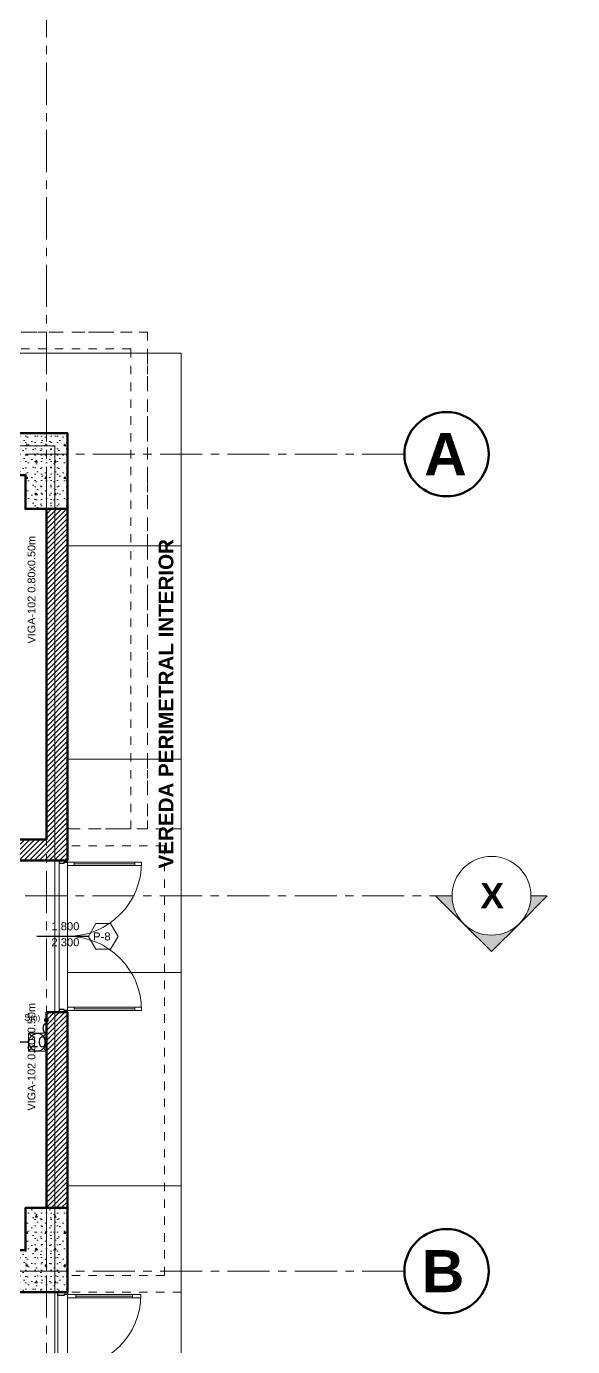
# Model space of a CAD drawing. Header units: inches. Extents: x -38 to 5698, y -33 to 92.
# Drawn here: x 51.08 to 57.57, y 29.05 to 44.73 of the extents above; entities that cross this region are included whole.
import ezdxf
from ezdxf.lldxf.tags import DXFTag

# ---------------------------------------------------------------- set-up
doc = ezdxf.new("R2010")
doc.units = ezdxf.units.IN
doc.header["$MEASUREMENT"] = 0
doc.set_wipeout_variables(frame=1)
doc.header["$PDMODE"] = 1
for name, pattern in [('CONTINUA', [0]), ('Hidden Line', [0.195611, 0.141111, -0.0545]), ('Punto & Raya', [0.65, 0.5, -0.075, 0, -0.075]), ('Rayas', [0.282222, 0.141111, -0.141111]), ('super', [0.125, 0.075, -0.05]), ('Wipeout_Contour', [1, 0, -1])]:
    doc.linetypes.add(name, pattern=pattern)
for name, color, linetype, lineweight in [('00 IE CKTO TOMAS', 111, 'Rayas', 18), ('ALUMBRADO_CONDUIT', 30, 'CONDUIT1', 30), ('ALUMBRADO_PVC', 6, 'PVC1', 30), ('Cable Alumbrado', 150, 'Continuous', 30), ('Simb_Alumbrado', 140, 'CONTINUA', 30)]:
    doc.layers.add(name, color=color, linetype=linetype, lineweight=lineweight)
for name, color, linetype in [('02 _ ARQ _ ALB _ Ejes Generales', 7, 'Continuous'), ('02 _ ARQ _ ZON _ Espacio.3D', 7, 'Continuous'), ('08 _ STR _ EXT _ 06 Columnas', 7, 'Continuous'), ('08 _ STR _ EXT _ 07 Losa Aligerada', 7, 'Continuous'), ('08 _ STR _ EXT _ 09 Vigas', 7, 'Continuous'), ('08 _ STR _ EXT _ Estacionamiento-Pavimento', 7, 'Continuous'), ('ESQUEMAS', 7, 'Continuous'), ('Estructura - 03 LOSA', 7, 'Continuous'), ('Estructura - 04 MURO', 7, 'Continuous'), ('Marcador - Secciones', 251, 'Continuous'), ('Notas - Etiquetas', 251, 'Continuous'), ('Notas - Textos', 7, 'Continuous')]:
    doc.layers.add(name, color=color, linetype=linetype)
doc.styles.add('Annotative', font='arial.ttf')
doc.styles.add('Estilo_Generado_1', font='swisseb.ttf')
doc.styles.add('Estilo_Generado_4', font='swisse.ttf')
doc.styles.add('{18b73a54-fa43-428c-adcb-c1c7bbdf2c84}', font='Simplex.shx')
tags = doc.linetypes.add('CONDUIT1', pattern='A,1,-0.19772,["con",{18b73a54-fa43-428c-adcb-c1c7bbdf2c84},S=0.2,R=0,X=0,Y=-0.065594],-0.593642', length=1.791362).pattern_tags.tags
tags[6] = DXFTag(74, 10)
tags = doc.linetypes.add('PVC1', pattern='A,1,-0.19772,["PVC",{18b73a54-fa43-428c-adcb-c1c7bbdf2c84},S=0.13,R=0,X=0,Y=-0.061851],-0.507647', length=1.705367).pattern_tags.tags
tags[6] = DXFTag(74, 10)
pattern_1 = [(45, (0, 0), (-0.030052038, 0.030052038), [])]
pattern_2 = [(0, (0, 0), (0, 0.3897114), [0.024375, -0.200625]), (0, (0.1125, 0.19486), (0, 0.3897114), [0.024375, -0.200625]), (60, (0, 0), (-0.3375, 0.1948557), [0.024375, -0.200625]), (60, (0.225, 0), (-0.3375, 0.1948557), [0.024375, -0.200625]), (120, (0.02437, 0), (0.3375, 0.1948557), [0.024375, -0.200625]), (120, (0.24938, 0), (0.3375, 0.1948557), [0.024375, -0.200625]), (0, (0, 0.0375), (0, 0.075), [0, -0.075, 0, -0.1125]), (45, (0.0375, 0.0375), (-0.05303301, 0.05303301), [0, -0.05625, 0, -0.09375])]

# ---------------------------------------------------------------- blocks, each defined once
blk = doc.blocks.new('ii3t')
at = {"layer": 'Simb_Alumbrado', "lineweight": 5}
h = blk.add_hatch(color=3, dxfattribs=at)
edge = h.paths.add_edge_path()
edge.add_arc((0, 0), 0.0164, 0, 360)
blk.add_circle((0, 0), 0.0164, dxfattribs=at)
blk = doc.blocks.new('100x100x80 adosado')
at = {"layer": 'Simb_Alumbrado', "lineweight": 13}
blk.add_lwpolyline([(-0.0768, 0.0788), (0.0194, 0.0788), (0.0194, -0.0174), (-0.0768, -0.0174)], close=True, dxfattribs=at)
at = {"layer": 'Simb_Alumbrado', "lineweight": 9}
for points in [[(-0.0768, 0.0788), (-0.0618, 0.0638)], [(0.0043, 0.0638), (0.0194, 0.0788)], [(-0.0768, -0.0174), (-0.0618, -0.0023)], [(0.0043, -0.0023), (0.0194, -0.0174)]]:
    blk.add_lwpolyline(points, dxfattribs=at)
blk.add_circle((-0.0287, 0.0307), 0.0467, dxfattribs=at)
at = {"layer": 'Simb_Alumbrado', "lineweight": 9, "insert": (-0.0677, 0.0612), "char_height": 0.05773, "attachment_point": 1}
blk.add_mtext_dynamic_manual_height_columns('10', width=0.119989, gutter_width=12.5, heights=[0], dxfattribs=at)

msp = doc.modelspace()

# ---------------------------------------------------------------- hatches: boundary and pattern name
at = {"layer": 'Estructura - 03 LOSA', "linetype": 'Continuous', "lineweight": 13}
h = msp.add_hatch(dxfattribs=at)
h.set_pattern_fill('CEMENTO_PULIDO_Y_BRUÑADO_FA', color=251, style=0, pattern_type=2)
h.set_pattern_definition([(360, (3.7574, 18.3027), (0, 2.53199), []), (90, (3.7574, 18.3027), (-3.6, 0), [])])
h.paths.add_polyline_path([(2.17, 26.05), (8.821, 26.05), (8.822, 29.453), (8.822, 30.7), (8.25, 30.7), (8.25, 33.82), (9.07, 33.82), (9.07, 39.9), (23.57, 39.9), (51.57, 39.9), (51.57, 23.382), (52.92, 23.382), (52.92, 40.85), (9.07, 40.85), (2.17, 40.85)])
at = {"layer": 'Marcador - Secciones', "linetype": 'Continuous', "lineweight": 13}
for points in [[(55.94, 34.407), (56.271, 34.075, -0.198912), (56.134, 34.407)], [(57.265, 34.407), (57.071, 34.407, -0.198912), (56.934, 34.075)], [(56.934, 34.075, -0.414214), (56.271, 34.075), (56.603, 33.744)]]:
    msp.add_hatch(color=7, dxfattribs=at).paths.add_polyline_path(points)

# ---------------------------------------------------------------- linework, layer by layer
at = {"layer": '02 _ ARQ _ ALB _ Ejes Generales', "color": 251, "linetype": 'Punto & Raya', "lineweight": 13}
for p, q in [((55.57, 39.65), (4.845, 39.65)), ((55.57, 29.95), (4.845, 29.95))]:
    msp.add_line(p, q, dxfattribs=at)
at = {"layer": '02 _ ARQ _ ALB _ Ejes Generales', "color": 7, "linetype": 'Continuous', "lineweight": 60}
for centre in [(56.07, 39.65), (56.07, 29.95)]:
    msp.add_circle(centre, 0.5, dxfattribs=at)
at = {"layer": '02 _ ARQ _ ALB _ Ejes Generales', "color": 7, "linetype": 'Punto & Raya', "lineweight": 13}
for p in [(54.57, 39.65), (54.57, 39.65), (54.57, 29.95), (54.57, 29.95)]:
    msp.add_point(p, dxfattribs=at)
at = {"layer": '02 _ ARQ _ ZON _ Espacio.3D', "color": 9, "linetype": 'Continuous', "lineweight": 5, "flags": 128}
for points in [[(44.57, 35.075), (51.32, 35.075), (51.32, 39), (51.07, 39), (51.07, 39.4), (50.67, 39.4), (50.67, 39.8), (48.87, 39.8), (48.87, 39.65), (44.57, 39.65)], [(44.57, 29.95), (51.32, 29.95), (51.32, 33.025), (51.47, 33.025), (51.47, 34.825), (44.57, 34.825)]]:
    msp.add_lwpolyline(points, close=True, dxfattribs=at)
at = {"layer": '02 _ ARQ _ ZON _ Espacio.3D', "color": 254, "linetype": 'Continuous', "lineweight": 0, "flags": 128}
msp.add_lwpolyline([(51.455, 27), (51.455, 29.7), (43.47, 29.7), (43.47, 30.2), (44.07, 30.2), (44.07, 31), (44.32, 31), (44.32, 39), (44.07, 39), (44.07, 39.4), (43.67, 39.4), (43.67, 39.65), (37.77, 39.65)], dxfattribs=at)
at = {"layer": '08 _ STR _ EXT _ 07 Losa Aligerada', "color": 254, "linetype": 'Rayas', "lineweight": 18, "flags": 128}
msp.add_lwpolyline([(8.17, 27.939), (7.67, 27.939), (7.67, 5.8), (25.235, 5.8), (25.235, 7.2), (30.431, 7.2), (30.431, 6), (37.07, 6), (37.07, 3.375), (44.57, 3.375), (44.57, 6.05), (52.32, 6.05), (52.32, 15), (51.57, 15), (51.57, 18.1), (51.57, 18.1), (51.57, 20.35), (46.67, 20.35), (46.67, 22.35), (46.67, 22.6), (46.67, 24.5), (46.67, 24.75), (46.67, 26.75), (51.57, 26.75), (51.57, 29.7), (51.57, 29.7), (51.57, 35.2), (52.52, 35.2), (52.52, 41.1), (38.955, 41.1), (38.955, 40.8), (34.048, 40.8), (34.048, 40.5), (23.37, 40.5), (23.37, 43.874), (16.27, 43.874), (16.27, 39.9), (11.12, 39.9), (11.12, 40.95), (8.02, 40.95), (8.02, 37.7), (9.07, 37.7), (9.07, 33.9), (8.17, 33.9)], close=True, dxfattribs=at)
at = {"layer": '08 _ STR _ EXT _ 07 Losa Aligerada', "color": 254, "linetype": 'Continuous', "lineweight": 18, "flags": 128}
msp.add_lwpolyline([(9.07, 7.2), (51.57, 7.2), (51.57, 39.9), (9.07, 39.9)], dxfattribs=at)
at = {"layer": '08 _ STR _ EXT _ 09 Vigas', "color": 251, "linetype": 'super', "lineweight": 13}
for p, q in [((52.52, 41.1), (38.955, 41.1)), ((52.52, 41.1), (52.52, 35.2)), ((52.32, 40.9), (38.955, 40.9)), ((52.32, 40.9), (52.32, 35.2)), ((52.92, 35.2), (52.92, 29.7)), ((52.72, 35), (52.72, 29.9)), ((52.72, 29.9), (51.57, 29.9)), ((51.57, 29.9), (51.57, 29.7)), ((52.92, 29.7), (51.57, 29.7))]:
    msp.add_line(p, q, dxfattribs=at)
at = {"layer": '08 _ STR _ EXT _ 09 Vigas', "color": 251, "linetype": 'Hidden Line', "lineweight": 13}
msp.add_line((9.07, 39.9), (51.57, 39.9), dxfattribs=at)
at = {"layer": '08 _ STR _ EXT _ Estacionamiento-Pavimento', "color": 7, "linetype": 'Continuous', "lineweight": 18, "flags": 128}
msp.add_lwpolyline([(9.07, 40.85), (52.92, 40.85), (52.92, 1.5), (69.77, 1.5), (69.77, 46.784), (56.22, 46.937), (56.22, 50.85), (9.07, 50.85)], close=True, dxfattribs=at)
at = {"layer": 'ALUMBRADO_CONDUIT', "color": 30, "lineweight": 30, "ltscale": 0.4, "true_color": 0xf26722}
msp.add_line((51.111, 32.669), (50.462, 32.669), dxfattribs=at)
at = {"layer": 'Estructura - 03 LOSA', "color": 7, "linetype": 'Continuous', "lineweight": 18, "flags": 128}
msp.add_lwpolyline([(52.92, 40.85), (2.17, 40.85)], dxfattribs=at)
at = {"layer": 'Estructura - 04 MURO', "color": 165, "linetype": 'Continuous', "lineweight": 15}
for p, q in [((51.65, 34.765), (51.65, 34.805)), ((52.37, 34.805), (52.37, 34.765)), ((52.45, 34.765), (52.45, 34.805)), ((51.65, 33.085), (51.65, 33.045)), ((52.37, 33.045), (52.37, 33.085)), ((52.45, 33.085), (52.45, 33.045)), ((52.442, 29.672), (51.57, 29.672)), ((51.57, 29.672), (51.57, 29.632)), ((51.57, 29.632), (52.442, 29.632)), ((51.67, 29.632), (51.67, 29.672)), ((52.342, 29.672), (52.342, 29.632)), ((52.442, 29.632), (52.442, 29.672))]:
    msp.add_line(p, q, dxfattribs=at)
at = {"layer": 'Estructura - 04 MURO', "color": 152, "linetype": 'Continuous', "lineweight": 25}
msp.add_line((51.82, 33.925), (51.207, 33.925), dxfattribs=at)
at = {"layer": 'Estructura - 04 MURO', "color": 7, "linetype": 'Continuous', "lineweight": 80}
msp.add_line((51.57, 29.7), (51.32, 29.7), dxfattribs=at)
at = {"layer": 'Estructura - 04 MURO', "color": 165, "linetype": 'Continuous', "lineweight": 25}
for p, q in [((51.455, 29.7), (51.57, 29.7)), ((51.455, 29.66), (51.455, 29.7)), ((51.53, 29.66), (51.455, 29.66)), ((51.57, 29.672), (51.53, 29.672)), ((51.53, 29.672), (51.53, 29.66)), ((51.57, 29.7), (51.57, 29.672))]:
    msp.add_line(p, q, dxfattribs=at)
at = {"layer": 'Estructura - 04 MURO', "color": 165, "linetype": 'Continuous', "lineweight": 15, "flags": 128}
for points in [[(51.65, 34.785), (52.37, 34.785)], [(51.65, 33.065), (52.37, 33.065)], [(51.67, 29.652), (52.342, 29.652)]]:
    msp.add_lwpolyline(points, dxfattribs=at)
at = {"layer": 'Estructura - 04 MURO', "color": 251, "linetype": 'Continuous', "lineweight": 13, "flags": 128}
msp.add_lwpolyline([(52.17, 33.925), (52.082, 34.077), (51.907, 34.077), (51.82, 33.925), (51.907, 33.773), (52.082, 33.773)], close=True, dxfattribs=at)
at = {"layer": 'Estructura - 04 MURO', "color": 175, "linetype": 'Continuous', "lineweight": 15}
msp.add_arc((51.57, 29.672), 0.872, 270, 0, dxfattribs=at)
at = {"layer": 'Marcador - Secciones', "color": 251, "linetype": 'Punto & Raya', "lineweight": 13}
msp.add_line((4.667, 34.407), (55.94, 34.407), dxfattribs=at)
at = {"layer": 'Marcador - Secciones', "color": 7, "linetype": 'Continuous', "lineweight": 13, "flags": 128}
for points in [[(56.271, 34.075), (55.94, 34.407), (56.134, 34.407, 0.198912)], [(56.934, 34.075), (57.265, 34.407), (57.071, 34.407, -0.198912)]]:
    msp.add_lwpolyline(points, format="xyb", dxfattribs=at)
msp.add_lwpolyline([(56.271, 34.075), (56.603, 33.744), (56.934, 34.075)], dxfattribs=at)
at = {"layer": 'Marcador - Secciones', "color": 7, "linetype": 'Continuous', "lineweight": 13}
msp.add_circle((56.603, 34.407), 0.468, dxfattribs=at)

# ---------------------------------------------------------------- texts
at = {"layer": '00 IE CKTO TOMAS', "insert": (51.056, 32.903), "char_height": 0.08, "width": 0.76804, "attachment_point": 7, "style": 'Annotative'}
msp.add_mtext('S{\\H0.84375x;(n)}', dxfattribs=at)
at = {"layer": '02 _ ARQ _ ALB _ Ejes Generales', "color": 7, "lineweight": 30, "char_height": 0.5, "attachment_point": 1, "style": 'Estilo_Generado_1'}
for s, insert in [('\\A1;{\\pql;\\pt0;\\fSwis721 Ex BT|b1|i0|c0|p34;A}', (55.805, 39.9)), ('\\A1;{\\pql;\\pt0;\\fSwis721 Ex BT|b1|i0|c0|p34;B}', (55.777, 30.2))]:
    msp.add_mtext(s, dxfattribs=dict(at, insert=insert))
at = {"layer": 'Estructura - 04 MURO', "color": 251, "lineweight": 25, "char_height": 0.095, "attachment_point": 7, "style": 'Estilo_Generado_4'}
for s, insert in [('\\A1;{\\pql;\\pt0;\\fSwis721 Ex BT|b0|i0|c0|p34;1.800\\fSwis721 Ex BT|b0|i0|c0|p34;\\A1{\\H.66x;\\S^  ;}\\fSwis721 Ex BT|b0|i0|c0|p34;\\fSwis721 Ex BT|b0|i0|c0|p34;}', (51.379, 33.97)), ('\\A1;{\\pql;\\pt0;\\fSwis721 Ex BT|b0|i0|c0|p34;2.300\\fSwis721 Ex BT|b0|i0|c0|p34;\\A1{\\H.66x;\\S^  ;}\\fSwis721 Ex BT|b0|i0|c0|p34;\\fSwis721 Ex BT|b0|i0|c0|p34;}', (51.379, 33.78)), ('\\A1;{\\pql;\\pt0;\\fSwis721 Ex BT|b0|i0|c0|p34;P-8\\fSwis721 Ex BT|b0|i0|c0|p34;\\fSwis721 Ex BT|b0|i0|c0|p34;\\fSwis721 Ex BT|b0|i0|c0|p34;}', (51.875, 33.875))]:
    msp.add_mtext(s, dxfattribs=dict(at, insert=insert))
at = {"layer": 'Marcador - Secciones', "color": 5, "lineweight": 25, "insert": (56.751, 34.257), "char_height": 0.3, "attachment_point": 9, "style": 'Estilo_Generado_1'}
msp.add_mtext('\\A1;{\\pqr;\\pt0;\\fSwis721 Ex BT|b1|i0|c0|p34;X}', dxfattribs=at)
at = {"layer": 'Notas - Etiquetas', "color": 8, "linetype": 'Continuous', "lineweight": 13, "char_height": 0.0925, "attachment_point": 7, "rotation": 90, "style": 'Estilo_Generado_4'}
for insert in [(51.19, 37.402), (51.19, 31.856)]:
    msp.add_mtext('\\A1;{\\pql;\\fSwis721 Ex BT|b0|i0|c0|p34;VIGA-102\\fSwis721 Ex BT|b0|i0|c0|p34; \\fSwis721 Ex BT|b0|i0|c0|p34;0.80\\fSwis721 Ex BT|b0|i0|c0|p34;x\\fSwis721 Ex BT|b0|i0|c0|p34;0.50\\fSwis721 Ex BT|b0|i0|c0|p34;m}', dxfattribs=dict(at, insert=insert))
at = {"layer": 'Notas - Textos', "color": 251, "linetype": 'Continuous', "lineweight": 13, "insert": (52.652, 36.687), "char_height": 0.175, "attachment_point": 2, "rotation": 90, "style": 'Estilo_Generado_1'}
msp.add_mtext('\\A1;{\\pqc;\\fSwis721 Ex BT|b1|i0|c0|p34;VEREDA PERIMETRAL\\fSwis721 Ex BT|b1|i0|c0|p34; INTERIOR}', dxfattribs=at)

# ---------------------------------------------------------------- next in the draw order: wipeouts: each hides what was drawn before it
at = {"color": 254, "linetype": 'Wipeout_Contour', "lineweight": 0, "ltscale": 237.41196}
msp.add_wipeout([(44.57, 34.825), (51.32, 34.825), (51.32, 35.075), (44.57, 35.075)], dxfattribs=at).dxf.layer = 'Estructura - 04 MURO'
at = {"color": 254, "linetype": 'Wipeout_Contour', "lineweight": 0, "ltscale": 242.073034}
msp.add_wipeout([(51.32, 30.7), (51.57, 30.7), (51.57, 33.025), (51.32, 33.025)], dxfattribs=at).dxf.layer = 'Estructura - 04 MURO'

# ---------------------------------------------------------------- next in the draw order: hatches: boundary and pattern name
at = {"layer": '08 _ STR _ EXT _ 06 Columnas', "linetype": 'Continuous', "lineweight": 9}
h = msp.add_hatch(dxfattribs=at)
h.set_pattern_fill('HORMIGÓN_EN_MASA_0002', style=0, pattern_type=2)
h.set_pattern_definition(pattern_2)
h.paths.add_polyline_path([(50.57, 29.7), (51.57, 29.7), (51.57, 30.7), (51.07, 30.7), (51.07, 30.2), (50.57, 30.2)])
at = {"layer": 'Estructura - 04 MURO', "linetype": 'Continuous', "lineweight": 5}
h = msp.add_hatch(dxfattribs=at)
h.set_pattern_fill('LADRILLO_COMÚN_0002', color=252, style=0, pattern_type=2)
h.set_pattern_definition(pattern_1)
h.paths.add_polyline_path([(44.57, 34.825), (51.32, 34.825), (51.32, 35.075), (44.57, 35.075)])
h = msp.add_hatch(dxfattribs=at)
h.set_pattern_fill('LADRILLO_COMÚN_0002', color=252, style=0, pattern_type=2)
h.set_pattern_definition(pattern_1)
h.paths.add_polyline_path([(51.32, 30.7), (51.57, 30.7), (51.57, 33.025), (51.32, 33.025)])

# ---------------------------------------------------------------- next in the draw order: linework, layer by layer
at = {"layer": '08 _ STR _ EXT _ 06 Columnas', "color": 7, "linetype": 'Continuous', "lineweight": 80, "flags": 128}
msp.add_lwpolyline([(50.57, 29.7), (51.57, 29.7), (51.57, 30.7), (51.07, 30.7), (51.07, 30.2), (50.57, 30.2)], close=True, dxfattribs=at)
at = {"layer": 'ALUMBRADO_PVC', "linetype": 'PVC1', "ltscale": 0.4}
msp.add_arc((51.34, 32.835), 0.0627, 105.6822, 254.318, dxfattribs=at)
at = {"layer": 'Estructura - 04 MURO', "color": 165, "linetype": 'Continuous', "lineweight": 15}
for p, q in [((51.57, 33.085), (52.45, 33.085)), ((51.57, 33.045), (51.57, 33.085)), ((52.45, 33.045), (51.57, 33.045))]:
    msp.add_line(p, q, dxfattribs=at)
at = {"layer": 'Estructura - 04 MURO', "color": 7, "linetype": 'Continuous', "lineweight": 80}
msp.add_line((51.57, 33.025), (51.32, 33.025), dxfattribs=at)
at = {"layer": 'Estructura - 04 MURO', "color": 165, "linetype": 'Continuous', "lineweight": 25}
for p, q in [((51.53, 33.057), (51.47, 33.057)), ((51.47, 33.057), (51.47, 33.025)), ((51.47, 33.025), (51.57, 33.025)), ((51.53, 33.045), (51.53, 33.057)), ((51.57, 33.045), (51.53, 33.045)), ((51.57, 33.025), (51.57, 33.045))]:
    msp.add_line(p, q, dxfattribs=at)
at = {"layer": 'Estructura - 04 MURO', "color": 7, "linetype": 'Continuous', "lineweight": 80, "flags": 128}
for points in [[(51.32, 35.075), (44.57, 35.075)], [(44.57, 34.825), (51.32, 34.825)], [(51.32, 33.025), (51.32, 30.7)], [(51.57, 30.7), (51.57, 33.025)]]:
    msp.add_lwpolyline(points, dxfattribs=at)
at = {"layer": 'Estructura - 04 MURO', "color": 175, "linetype": 'Continuous', "lineweight": 15}
msp.add_arc((51.57, 33.045), 0.88, 0, 90, dxfattribs=at)

# ---------------------------------------------------------------- next in the draw order: block references
at = {"layer": 'ALUMBRADO_CONDUIT', "linetype": 'PVC1', "lineweight": 35, "xscale": 2.199856799627834, "yscale": 2.199856799627834, "zscale": 2.199856799627834}
msp.add_blockref('100x100x80 adosado', (51.277, 32.601), dxfattribs=at)
at = {"layer": 'Cable Alumbrado', "lineweight": 0, "xscale": 1.404578189384958, "yscale": 1.404578189384958, "zscale": 1.404578189384958}
msp.add_blockref('ii3t', (51.32, 32.93), dxfattribs=at)

# ---------------------------------------------------------------- next in the draw order: wipeouts: each hides what was drawn before it
at = {"color": 254, "linetype": 'Wipeout_Contour', "lineweight": 0, "ltscale": 253.336267}
msp.add_wipeout([(51.57, 39), (51.32, 39), (51.32, 34.825), (51.57, 34.825)], dxfattribs=at).dxf.layer = 'Estructura - 04 MURO'

# ---------------------------------------------------------------- next in the draw order: hatches: boundary and pattern name
at = {"layer": '08 _ STR _ EXT _ 06 Columnas', "linetype": 'Continuous', "lineweight": 9}
h = msp.add_hatch(dxfattribs=at)
h.set_pattern_fill('HORMIGÓN_EN_MASA_0002', style=0, pattern_type=2)
h.set_pattern_definition(pattern_2)
h.paths.add_polyline_path([(51.57, 39), (51.57, 39.9), (50.67, 39.9), (50.67, 39.4), (51.07, 39.4), (51.07, 39)])
at = {"layer": 'Estructura - 04 MURO', "linetype": 'Continuous', "lineweight": 5}
h = msp.add_hatch(dxfattribs=at)
h.set_pattern_fill('LADRILLO_COMÚN_0002', color=252, style=0, pattern_type=2)
h.set_pattern_definition(pattern_1)
h.paths.add_polyline_path([(51.57, 39), (51.32, 39), (51.32, 34.825), (51.57, 34.825)])

# ---------------------------------------------------------------- next in the draw order: linework, layer by layer
at = {"layer": '02 _ ARQ _ ALB _ Ejes Generales', "color": 251, "linetype": 'Punto & Raya', "lineweight": 13}
msp.add_line((51.32, 45.9), (51.32, 2.05), dxfattribs=at)
at = {"layer": '08 _ STR _ EXT _ 06 Columnas', "color": 7, "linetype": 'Continuous', "lineweight": 80, "flags": 128}
msp.add_lwpolyline([(51.57, 39), (51.57, 39.9), (50.67, 39.9), (50.67, 39.4), (51.07, 39.4), (51.07, 39)], close=True, dxfattribs=at)
at = {"layer": '08 _ STR _ EXT _ 09 Vigas', "color": 251, "linetype": 'Hidden Line', "lineweight": 13}
msp.add_line((51.57, 26.4), (51.57, 39.9), dxfattribs=at)
at = {"layer": '08 _ STR _ EXT _ 09 Vigas', "color": 251, "linetype": 'super', "lineweight": 13}
for p, q in [((52.92, 35.2), (51.57, 35.2)), ((51.57, 35.2), (51.57, 35)), ((52.72, 35), (51.57, 35))]:
    msp.add_line(p, q, dxfattribs=at)
at = {"layer": 'ESQUEMAS', "color": 7, "linetype": 'Continuous', "lineweight": 13, "flags": 128}
msp.add_lwpolyline([(51.42, 7.35), (9.22, 7.35), (9.22, 8.15), (6.52, 8.15), (6.52, 8.9), (9.22, 8.9), (9.22, 12.275), (6.52, 12.275), (6.52, 13.025), (9.22, 13.025), (9.22, 16.4), (6.52, 16.4), (6.52, 17.15), (9.22, 17.15), (9.22, 30.953), (8.25, 30.953), (8.25, 33.82), (9.22, 33.82), (9.22, 39.75), (51.42, 39.75), (51.42, 17.95), (52.77, 17.95), (52.77, 15.15), (51.42, 15.15)], close=True, dxfattribs=at)
at = {"layer": 'Estructura - 03 LOSA', "color": 7, "linetype": 'Continuous', "lineweight": 18, "flags": 128}
for points in [[(51.57, 39.9), (51.57, 19.086), (52.92, 19.086), (52.92, 40.85)], [(2.17, 26.05), (8.821, 26.05), (8.822, 30.7), (8.25, 30.7), (8.25, 33.82), (9.07, 33.82), (9.07, 39.9), (51.57, 39.9)]]:
    msp.add_lwpolyline(points, dxfattribs=at)
at = {"layer": 'Estructura - 04 MURO', "color": 7, "linetype": 'Continuous', "lineweight": 80}
msp.add_line((51.57, 34.825), (51.32, 34.825), dxfattribs=at)
at = {"layer": 'Estructura - 04 MURO', "color": 165, "linetype": 'Continuous', "lineweight": 25}
for p, q in [((51.57, 34.825), (51.47, 34.825)), ((51.47, 34.825), (51.47, 34.793)), ((51.53, 34.793), (51.53, 34.805)), ((51.53, 34.805), (51.57, 34.805)), ((51.57, 34.805), (51.57, 34.825)), ((51.47, 34.793), (51.53, 34.793))]:
    msp.add_line(p, q, dxfattribs=at)
at = {"layer": 'Estructura - 04 MURO', "color": 165, "linetype": 'Continuous', "lineweight": 15}
for p, q in [((52.45, 34.805), (51.57, 34.805)), ((51.57, 34.805), (51.57, 34.765)), ((51.57, 34.765), (52.45, 34.765))]:
    msp.add_line(p, q, dxfattribs=at)
at = {"layer": 'Estructura - 04 MURO', "color": 7, "linetype": 'Continuous', "lineweight": 80, "flags": 128}
for points in [[(51.32, 39), (51.32, 35.075)], [(51.57, 34.825), (51.57, 39)]]:
    msp.add_lwpolyline(points, dxfattribs=at)
at = {"layer": 'Estructura - 04 MURO', "color": 175, "linetype": 'Continuous', "lineweight": 15}
msp.add_arc((51.57, 34.805), 0.88, 270, 0, dxfattribs=at)

doc.saveas('drawing.dxf')
